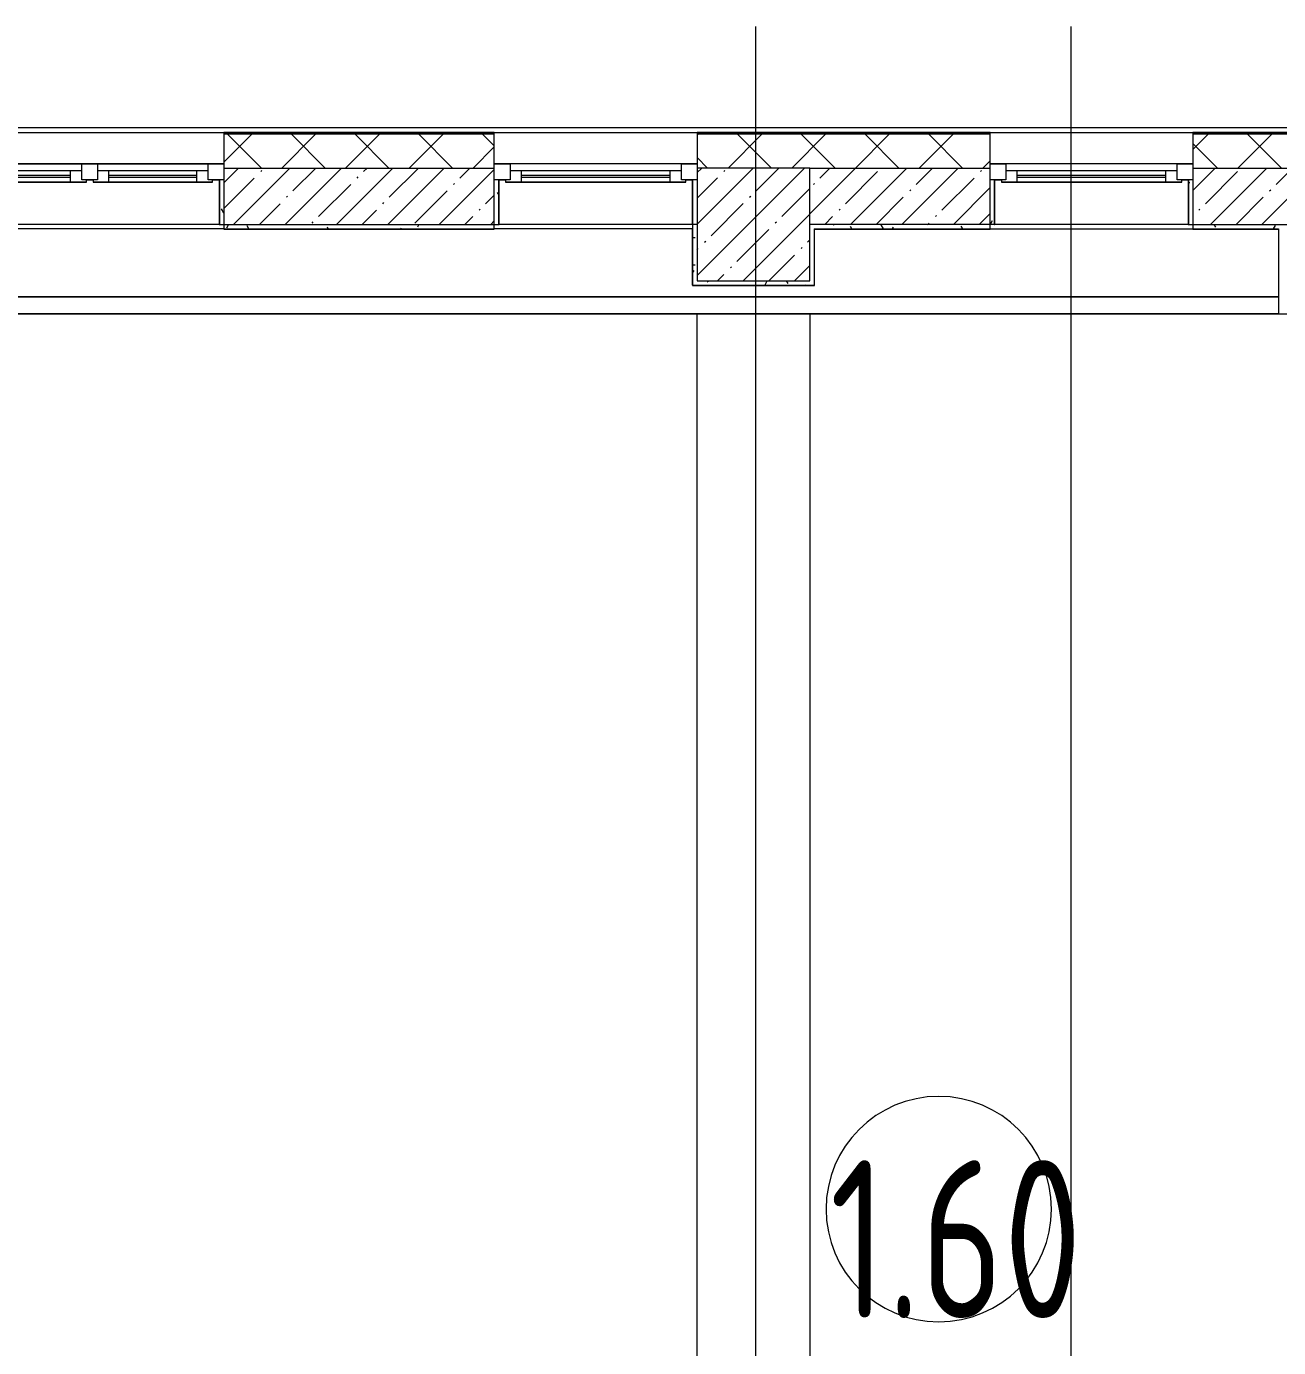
# Model space of a CAD drawing. Header units: millimetres. Extents: x -249154 to 415037, y -45458 to 354837.
# Drawn here: x 102639 to 108195, y 16031 to 21892 of the extents above; entities that cross this region are included whole.
import ezdxf

# ---------------------------------------------------------------- set-up
doc = ezdxf.new("R2010")
doc.units = ezdxf.units.MM
for name, color, linetype, lineweight in [('A-AREA-IDEN', 7, 'Continuous', 9), ('A-FLOR', 7, 'Continuous', 9), ('A-GLAZ', 7, 'Continuous', 9), ('A-GLAZ-1', 7, 'Continuous', 5), ('A-WALL', 7, 'Continuous', 5), ('I-WALL', 7, 'Continuous', 5), ('S-COLS', 7, 'Continuous', 9), ('S-COLS-1', 7, 'Continuous', 5), ('Оси', 7, 'Continuous', 9)]:
    doc.layers.add(name, color=color, linetype=linetype, lineweight=lineweight)
doc.layers.add('A-WALL-1', color=9, linetype='Continuous', lineweight=5, true_color=0x808080)
doc.layers.add('A-WALL-FNSH-1', color=9, linetype='Continuous', lineweight=5, true_color=0x808080)
doc.styles.add('СПДС', font='ГОСТ тип А.ttf', dxfattribs={"width": 0.9})
pattern_1 = [(0, (64.7, -136.06), (243.84, 60.96), [20.117, -162.763, 20.117, -162.763, -975.36]), (0, (64.7, -136.06), (243.84, 60.96), [-365.76, 20.117, -345.643, 20.117, -162.763, -426.72]), (0, (64.7, -136.06), (243.84, 60.96), [-914.4, 20.117, -101.803, 20.117, -284.683]), (120, (156.14, -105.58), (-174.71291, 180.691634), [20.117, -162.763, 20.117, -162.763, -975.36]), (120, (156.14, -105.58), (-174.71291, 180.691634), [-365.76, 20.117, -345.643, 20.117, -162.763, -426.72]), (120, (156.14, -105.58), (-174.71291, 180.691634), [-914.4, 20.117, -101.803, 20.117, -284.683]), (240, (186.62, 16.34), (-69.12709, -241.651634), [20.117, -162.763, 20.117, -162.763, -975.36]), (240, (186.62, 16.34), (-69.12709, -241.651634), [-365.76, 20.117, -345.643, 20.117, -162.763, -426.72]), (240, (186.62, 16.34), (-69.12709, -241.651634), [-914.4, 20.117, -101.803, 20.117, -284.683])]

# ---------------------------------------------------------------- blocks, each defined once
blk = doc.blocks.new('120_Окно_СКБ_1Ст - 120_Окно_СКБ_1Ст 900х2500_h_ с форточкой-V23-Объем проектирования 1 этажа')
at = {"layer": 'A-GLAZ'}
for p, q in [((-450, -127), (-450, -57)), ((-450, -57), (-380, -57)), ((-380, -57), (-380, -127)), ((380, -127), (380, -57)), ((380, -57), (450, -57)), ((450, -57), (450, -127)), ((380, -87), (-380, -87)), ((-380, -87), (-380, -127)), ((-330, -137), (-330, -87)), ((330, -137), (330, -87)), ((380, -127), (380, -87)), ((-380, -127), (-450, -127)), ((-380, -127), (-400, -127)), ((-400, -127), (-400, -137)), ((-400, -137), (400, -137)), ((400, -137), (-400, -137)), ((450, -127), (380, -127)), ((400, -127), (380, -127)), ((400, -137), (400, -127))]:
    blk.add_line(p, q, dxfattribs=at)
at = {"layer": 'A-GLAZ-1'}
for p, q in [((450, -57), (-450, -57)), ((-330, -107), (330, -107)), ((330, -117), (-330, -117)), ((-430, -127), (-400, -127)), ((400, -127), (430, -127))]:
    blk.add_line(p, q, dxfattribs=at)
blk = doc.blocks.new('BSC_Колонна _Прямоугольная - 500х500-23282986-Объем проектирования 1 этажа')
at = {"layer": 'S-COLS-1'}
h = blk.add_hatch(dxfattribs=at)
h.set_pattern_fill('FP_150', color=256, style=0, pattern_type=2)
h.set_pattern_definition([(45, (-105800, -21150), (-114.04925, 114.04925), []), (45, (-105685.95, -21150), (-114.04925, 114.04925), [201.613, -40.323, 6.706, -33.617])])
h.paths.add_polyline_path([(125, -250), (250, -250), (250, 250), (-250, 250), (-250, -250)])
for p, q in [((250, 250), (-250, 250)), ((-250, 250), (-250, -250)), ((250, -250), (250, 250)), ((-250, -250), (250, -250))]:
    blk.add_line(p, q, dxfattribs=at)
blk = doc.blocks.new('120_Окно_СКБ_2Ст_Фрамуга сверху - 120_Окно_СКБ_2Ст_2300х2500_h_ ДОО-23103760-Объем проектирования 1 этажа')
at = {"layer": 'A-GLAZ'}
for p, q in [((-1150, -127), (-1150, -57)), ((-1150, -57), (-1080, -57)), ((-1080, -57), (-1080, -127)), ((520, -127), (520, -57)), ((520, -57), (590, -57)), ((590, -57), (590, -127)), ((1080, -127), (1080, -57)), ((1080, -57), (1150, -57)), ((1150, -57), (1150, -127)), ((520, -87), (-1080, -87)), ((-1080, -87), (-1080, -127)), ((-1030, -137), (-1030, -87)), ((470, -137), (470, -87)), ((520, -127), (520, -87)), ((1080, -87), (590, -87)), ((590, -87), (590, -127)), ((640, -137), (640, -87)), ((1030, -137), (1030, -87)), ((1080, -127), (1080, -87)), ((-1080, -127), (-1150, -127)), ((-1080, -127), (-1100, -127)), ((-1100, -127), (-1100, -137)), ((-1100, -137), (540, -137)), ((540, -137), (-1100, -137)), ((590, -127), (520, -127)), ((540, -127), (520, -127)), ((540, -137), (540, -127)), ((590, -127), (570, -127)), ((570, -127), (570, -137)), ((570, -137), (1100, -137)), ((1100, -137), (570, -137)), ((1150, -127), (1080, -127)), ((1100, -127), (1080, -127)), ((1100, -137), (1100, -127))]:
    blk.add_line(p, q, dxfattribs=at)
at = {"layer": 'A-GLAZ-1'}
for p, q in [((1150, -57), (-1150, -57)), ((-1080, -57), (1080, -57)), ((-1030, -107), (470, -107)), ((470, -117), (-1030, -117)), ((640, -107), (1030, -107)), ((1030, -117), (640, -117)), ((-1130, -127), (-1100, -127)), ((540, -127), (570, -127)), ((540, -127), (570, -127)), ((1100, -127), (1130, -127))]:
    blk.add_line(p, q, dxfattribs=at)
blk = doc.blocks.new('120_Окно_СКБ_1Ст - 120_Окно_СКБ_1Ст 900х2500_h_ с форточкой-22876038-Объем проектирования 1 этажа')
at = {"layer": 'A-GLAZ'}
for p, q in [((-450, -127), (-450, -57)), ((-450, -57), (-380, -57)), ((-380, -57), (-380, -127)), ((380, -127), (380, -57)), ((380, -57), (450, -57)), ((450, -57), (450, -127)), ((380, -87), (-380, -87)), ((-380, -87), (-380, -127)), ((-330, -137), (-330, -87)), ((330, -137), (330, -87)), ((380, -127), (380, -87)), ((-380, -127), (-450, -127)), ((-380, -127), (-400, -127)), ((-400, -127), (-400, -137)), ((-400, -137), (400, -137)), ((400, -137), (-400, -137)), ((450, -127), (380, -127)), ((400, -127), (380, -127)), ((400, -137), (400, -127))]:
    blk.add_line(p, q, dxfattribs=at)
at = {"layer": 'A-GLAZ-1'}
for p, q in [((450, -57), (-450, -57)), ((-330, -107), (330, -107)), ((330, -117), (-330, -117)), ((-430, -127), (-400, -127)), ((400, -127), (430, -127))]:
    blk.add_line(p, q, dxfattribs=at)
blk = doc.blocks.new('Зашивка приборов отопления - Зашивка приборов отопления-33267402-Объем проектирования 1 этажа')
at = {"layer": 'A-WALL'}
for p, q in [((103430, 21150), (101170, 21150)), ((105530, 21150), (104670, 21150)), ((107730, 21150), (106870, 21150)), ((101170, 20829), (108130, 20829)), ((108130, 20829), (101170, 20829)), ((101150, 20754), (108130, 20754))]:
    blk.add_line(p, q, dxfattribs=at)
blk = doc.blocks.new('Марка_Помещения - Номер-25198446-Объем проектирования 1 этажа')
at = {"layer": 'A-AREA-IDEN'}
for start, end in [(360, 180), (180, 360)]:
    blk.add_arc((0, 0), 2.5, start, end, dxfattribs=at)

msp = doc.modelspace()

# ---------------------------------------------------------------- hatches: boundary and pattern name
at = {"layer": 'A-WALL'}
h = msp.add_hatch(dxfattribs=at)
h.set_pattern_fill('FP_24', color=256, style=0, pattern_type=2)
h.set_pattern_definition([(45, (64.7, -136.06), (-141.42136, 141.42136), []), (135, (64.7, -136.06), (-141.42136, -141.42136), [])])
h.paths.add_polyline_path([(103514.7, 21263.9), (104714.7, 21263.9), (104714.7, 21413.9), (103514.7, 21413.9), (103514.7, 21350)])
h.paths.add_polyline_path([(109084.3, 21263.9), (109114.7, 21263.9), (109114.7, 21413.9), (107814.7, 21413.9), (107814.7, 21263.9)])
h.paths.add_polyline_path([(101214.7, 21263.9), (101214.7, 21413.9), (96674.7, 21413.9), (96674.7, 21263.9), (100864.7, 21263.9)])
h.paths.add_polyline_path([(106914.7, 21263.9), (106914.7, 21413.9), (105614.7, 21413.9), (105614.7, 21263.9), (106114.7, 21263.9)])
h.paths.add_polyline_path([(110414.7, 21263.9), (110867.9, 21263.9), (110759.3, 21413.9), (110014.7, 21413.9), (110014.7, 21263.9)])
h.paths.add_polyline_path([(93124.7, 21263.9), (93374.7, 21263.9), (93374.7, 21413.9), (93124.7, 21413.9), (93124.7, 21321.3)])
h.paths.add_polyline_path([(111147.3, 21263.9), (111299.8, 21263.9), (111191.3, 21413.9), (111006.2, 21413.9), (111114.7, 21263.9)])
at = {"layer": 'I-WALL'}
h = msp.add_hatch(dxfattribs=at)
h.set_pattern_fill('FP_1', color=256, style=0, pattern_type=2)
h.set_pattern_definition([(45, (64.7, -136.06), (-114.04925, 114.04925), []), (45, (178.75, -136.06), (-114.04925, 114.04925), [201.612, -40.322, 6.706, -33.617])])
h.paths.add_polyline_path([(100864.7, 21013.9), (101214.7, 21013.9), (101214.7, 21263.9), (100864.7, 21263.9), (100864.7, 21017.3)])
h.paths.add_polyline_path([(110014.7, 21013.9), (110414.7, 21013.9), (110414.7, 21263.9), (110014.7, 21263.9), (110014.7, 21056.3)])
h.paths.add_polyline_path([(109114.7, 21013.9), (109114.7, 21263.9), (107814.7, 21263.9), (107814.7, 21013.9), (109084.3, 21013.9)])
h.paths.add_polyline_path([(103514.7, 21013.9), (104714.7, 21013.9), (104714.7, 21263.9), (103514.7, 21263.9), (103514.7, 21056.3)])
h.paths.add_polyline_path([(106114.7, 21013.9), (106914.7, 21013.9), (106914.7, 21263.9), (106114.7, 21263.9), (106114.7, 21056.3)])
h = msp.add_hatch(dxfattribs=at)
h.set_pattern_fill('FP_191', color=256, style=0, pattern_type=2)
h.set_pattern_definition(pattern_1)
h.paths.add_polyline_path([(103514.7, 21013.9), (103514.7, 21211.9), (103494.7, 21211.9), (103494.7, 21013.9)])
h = msp.add_hatch(dxfattribs=at)
h.set_pattern_fill('FP_191', color=256, style=0, pattern_type=2)
h.set_pattern_definition(pattern_1)
h.paths.add_polyline_path([(104734.7, 21013.9), (104734.7, 21211.9), (104714.7, 21211.9), (104714.7, 21013.9)])
h = msp.add_hatch(dxfattribs=at)
h.set_pattern_fill('FP_191', color=256, style=0, pattern_type=2)
h.set_pattern_definition(pattern_1)
h.paths.add_polyline_path([(105594.7, 21013.9), (105614.7, 21013.9), (105614.7, 21211.9), (105594.7, 21211.9), (105594.7, 21056.3)])
h = msp.add_hatch(dxfattribs=at)
h.set_pattern_fill('FP_191', color=256, style=0, pattern_type=2)
h.set_pattern_definition(pattern_1)
h.paths.add_polyline_path([(106914.7, 21013.9), (106934.7, 21014.5), (106934.7, 21211.9), (106914.7, 21211.9), (106914.7, 21056.3)])
h = msp.add_hatch(dxfattribs=at)
h.set_pattern_fill('FP_191', color=256, style=0, pattern_type=2)
h.set_pattern_definition(pattern_1)
h.paths.add_polyline_path([(107794.8, 21013.9), (107814.7, 21013.9), (107814.7, 21211.9), (107794.7, 21211.9), (107794.7, 21013.9)])
h = msp.add_hatch(dxfattribs=at)
h.set_pattern_fill('FP_191', color=256, style=0, pattern_type=2)
h.set_pattern_definition(pattern_1)
h.paths.add_polyline_path([(104714.7, 20993.9), (104714.7, 21013.9), (103514.7, 21013.9), (103514.7, 20993.9), (104700.3, 20993.9)])
h = msp.add_hatch(dxfattribs=at)
h.set_pattern_fill('FP_191', color=256, style=0, pattern_type=2)
h.set_pattern_definition(pattern_1)
h.paths.add_polyline_path([(105594.7, 20743.9), (105614.7, 20744.5), (105614.7, 21013.9), (105594.7, 21013.9), (105594.7, 20763.6)])
h = msp.add_hatch(dxfattribs=at)
h.set_pattern_fill('FP_191', color=256, style=0, pattern_type=2)
h.set_pattern_definition(pattern_1)
h.paths.add_polyline_path([(108194.7, 20993.9), (108214.7, 20993.9), (108214.7, 21013.9), (107814.7, 21013.9), (107814.7, 20993.9), (108193.7, 20993.9)])
h.paths.add_polyline_path([(106134.8, 20993.9), (106914.7, 20993.9), (106914.7, 21013.9), (106134.7, 21013.9), (106134.7, 20993.9)])
h = msp.add_hatch(dxfattribs=at)
h.set_pattern_fill('FP_191', color=256, style=0, pattern_type=2)
h.set_pattern_definition(pattern_1)
h.paths.add_polyline_path([(106114.7, 20743.9), (106134.7, 20743.9), (106134.7, 20763.9), (105614.7, 20763.9), (105614.7, 20743.9), (106113.3, 20743.9)])

# ---------------------------------------------------------------- linework, layer by layer
at = {"layer": 'A-FLOR'}
for p, q in [((105614.7, 13863.9), (105614.7, 20617.9)), ((106114.7, 20617.9), (106114.7, 13863.9)), ((108193.7, 20616.9), (108554.7, 20616.9))]:
    msp.add_line(p, q, dxfattribs=at)
at = {"layer": 'A-WALL'}
for p, q in [((96634.7, 21443.9), (111206.6, 21443.9)), ((101214.7, 21421.9), (103514.7, 21421.9)), ((104714.7, 21416.9), (103514.7, 21416.9)), ((104714.7, 21413.9), (103514.7, 21413.9)), ((104714.7, 21421.9), (105614.7, 21421.9)), ((106914.7, 21416.9), (105614.7, 21416.9)), ((106914.7, 21413.9), (105614.7, 21413.9)), ((106914.7, 21421.9), (107814.7, 21421.9)), ((109114.7, 21416.9), (107814.7, 21416.9)), ((109114.7, 21413.9), (107814.7, 21413.9)), ((103514.7, 21263.9), (104714.7, 21263.9)), ((106114.7, 21263.9), (106914.7, 21263.9)), ((107814.7, 21263.9), (109114.7, 21263.9)), ((103494.7, 21013.9), (104734.7, 21013.9)), ((106134.7, 20993.9), (106914.7, 20993.9)), ((106134.7, 20993.9), (106134.7, 20763.9)), ((107814.7, 20993.9), (108194.7, 20993.9))]:
    msp.add_line(p, q, dxfattribs=at)
at = {"layer": 'A-WALL-1'}
for p, q in [((103514.7, 21413.9), (103514.7, 20993.9)), ((104714.7, 20993.9), (104714.7, 21413.9)), ((105614.7, 21413.9), (105614.7, 21263.9)), ((106914.7, 20993.9), (106914.7, 21413.9)), ((107814.7, 21413.9), (107814.7, 20993.9)), ((103494.7, 21211.9), (103494.7, 21013.9)), ((103514.7, 21211.9), (103494.7, 21211.9)), ((104734.7, 21211.9), (104714.7, 21211.9)), ((104734.7, 21013.9), (104734.7, 21211.9)), ((105614.7, 21211.9), (105594.7, 21211.9)), ((106934.7, 21211.9), (106914.7, 21211.9)), ((106934.7, 21013.9), (106934.7, 21211.9)), ((107794.7, 21211.9), (107794.7, 21013.9)), ((107814.7, 21211.9), (107794.7, 21211.9)), ((103514.7, 20993.9), (104714.7, 20993.9)), ((105594.7, 21013.9), (105594.7, 20993.9)), ((105614.7, 21013.9), (105594.7, 21013.9)), ((106934.7, 21013.9), (106114.7, 21013.9)), ((107794.7, 21013.9), (108509.7, 21013.9)), ((108194.7, 20993.9), (108194.7, 20617.9)), ((105594.7, 20743.9), (106134.7, 20743.9)), ((108194.7, 20617.9), (108534.7, 20617.9))]:
    msp.add_line(p, q, dxfattribs=at)
at = {"layer": 'A-WALL-FNSH-1'}
for p, q in [((104714.7, 21421.9), (103514.7, 21421.9)), ((103514.7, 21421.9), (103514.7, 21413.9)), ((104714.7, 21413.9), (104714.7, 21421.9)), ((106914.7, 21421.9), (105614.7, 21421.9)), ((105614.7, 21421.9), (105614.7, 21413.9)), ((106914.7, 21413.9), (106914.7, 21421.9)), ((109114.7, 21421.9), (107814.7, 21421.9)), ((107814.7, 21421.9), (107814.7, 21413.9)), ((103493.7, 21211.9), (103493.7, 21013.9)), ((103494.7, 21211.9), (103493.7, 21211.9)), ((104735.7, 21211.9), (104734.7, 21211.9)), ((104735.7, 21013.9), (104735.7, 21211.9)), ((105593.7, 21211.9), (105593.7, 21013.9)), ((105594.7, 21211.9), (105593.7, 21211.9)), ((105594.7, 21013.9), (105594.7, 21211.9)), ((106935.7, 21211.9), (106934.7, 21211.9)), ((106935.7, 21013.9), (106935.7, 21211.9)), ((107793.7, 21211.9), (107793.7, 21013.9)), ((107794.7, 21211.9), (107793.7, 21211.9)), ((103493.7, 21013.9), (103494.7, 21013.9)), ((103514.7, 20993.9), (103514.7, 20992.9)), ((103514.7, 20992.9), (104714.7, 20992.9)), ((104714.7, 20992.9), (104714.7, 20993.9)), ((104734.7, 21013.9), (104735.7, 21013.9)), ((105593.7, 21013.9), (105594.7, 21013.9)), ((105593.7, 20993.9), (105593.7, 20742.9)), ((105594.7, 20743.9), (105594.7, 20993.9)), ((106135.7, 20742.9), (106135.7, 20992.9)), ((106135.7, 20992.9), (106914.7, 20992.9)), ((106914.7, 20992.9), (106914.7, 20993.9)), ((106934.7, 21013.9), (106935.7, 21013.9)), ((107793.7, 21013.9), (107794.7, 21013.9)), ((107814.7, 20993.9), (107814.7, 20992.9)), ((107814.7, 20992.9), (108193.7, 20992.9)), ((108193.7, 20992.9), (108193.7, 20617.9)), ((106134.7, 20763.9), (106134.7, 20743.9)), ((105593.7, 20742.9), (106135.7, 20742.9))]:
    msp.add_line(p, q, dxfattribs=at)
at = {"layer": 'I-WALL'}
for p, q in [((103514.7, 20993.9), (101235.7, 20993.9)), ((105594.7, 20993.9), (104714.7, 20993.9)), ((107814.7, 20992.9), (106914.7, 20992.9)), ((107793.7, 21013.9), (106935.7, 21013.9)), ((101235.7, 20617.9), (108193.7, 20617.9)), ((108193.7, 20616.9), (101235.7, 20616.9)), ((108193.7, 20617.9), (108193.7, 20616.9))]:
    msp.add_line(p, q, dxfattribs=at)
at = {"layer": 'Оси'}
for points in [[(105874.7, -2042.3), (105874.7, 2957.7), (105874.7, 16892.2), (105874.7, 21892.2)], [(107274.7, -2042.3), (107274.7, 2957.7), (107274.7, 16892.2), (107274.7, 21892.2)]]:
    msp.add_lwpolyline(points, dxfattribs=at)

# ---------------------------------------------------------------- block references
at = {"layer": 'A-AREA-IDEN', "xscale": 199.9999999999999, "yscale": 199.9999999999999, "zscale": 199.9999999999999}
msp.add_blockref('Марка_Помещения - Номер-25198446-Объем проектирования 1 этажа', (106686.8, 16645.4), dxfattribs=at)
at = {"layer": 'A-GLAZ', "color": 3}
for name, p in [('120_Окно_СКБ_2Ст_Фрамуга сверху - 120_Окно_СКБ_2Ст_2300х2500_h_ ДОО-23103760-Объем проектирования 1 этажа', (102364.7, 21338.9)), ('120_Окно_СКБ_1Ст - 120_Окно_СКБ_1Ст 900х2500_h_ с форточкой-V23-Объем проектирования 1 этажа', (105164.7, 21338.9)), ('120_Окно_СКБ_1Ст - 120_Окно_СКБ_1Ст 900х2500_h_ с форточкой-22876038-Объем проектирования 1 этажа', (107364.7, 21338.9))]:
    msp.add_blockref(name, p, dxfattribs=at)
at = {"layer": 'A-WALL'}
msp.add_blockref('Зашивка приборов отопления - Зашивка приборов отопления-33267402-Объем проектирования 1 этажа', (64.7, -136.1), dxfattribs=at)
at = {"layer": 'S-COLS'}
msp.add_blockref('BSC_Колонна _Прямоугольная - 500х500-23282986-Объем проектирования 1 этажа', (105864.7, 21013.9), dxfattribs=at)

# ---------------------------------------------------------------- texts
at = {"layer": 'A-AREA-IDEN', "insert": (106203.1, 16862.5), "char_height": 700, "width": 1212.151, "attachment_point": 1, "style": 'СПДС'}
msp.add_mtext('1.60', dxfattribs=at)

doc.saveas('drawing.dxf')
